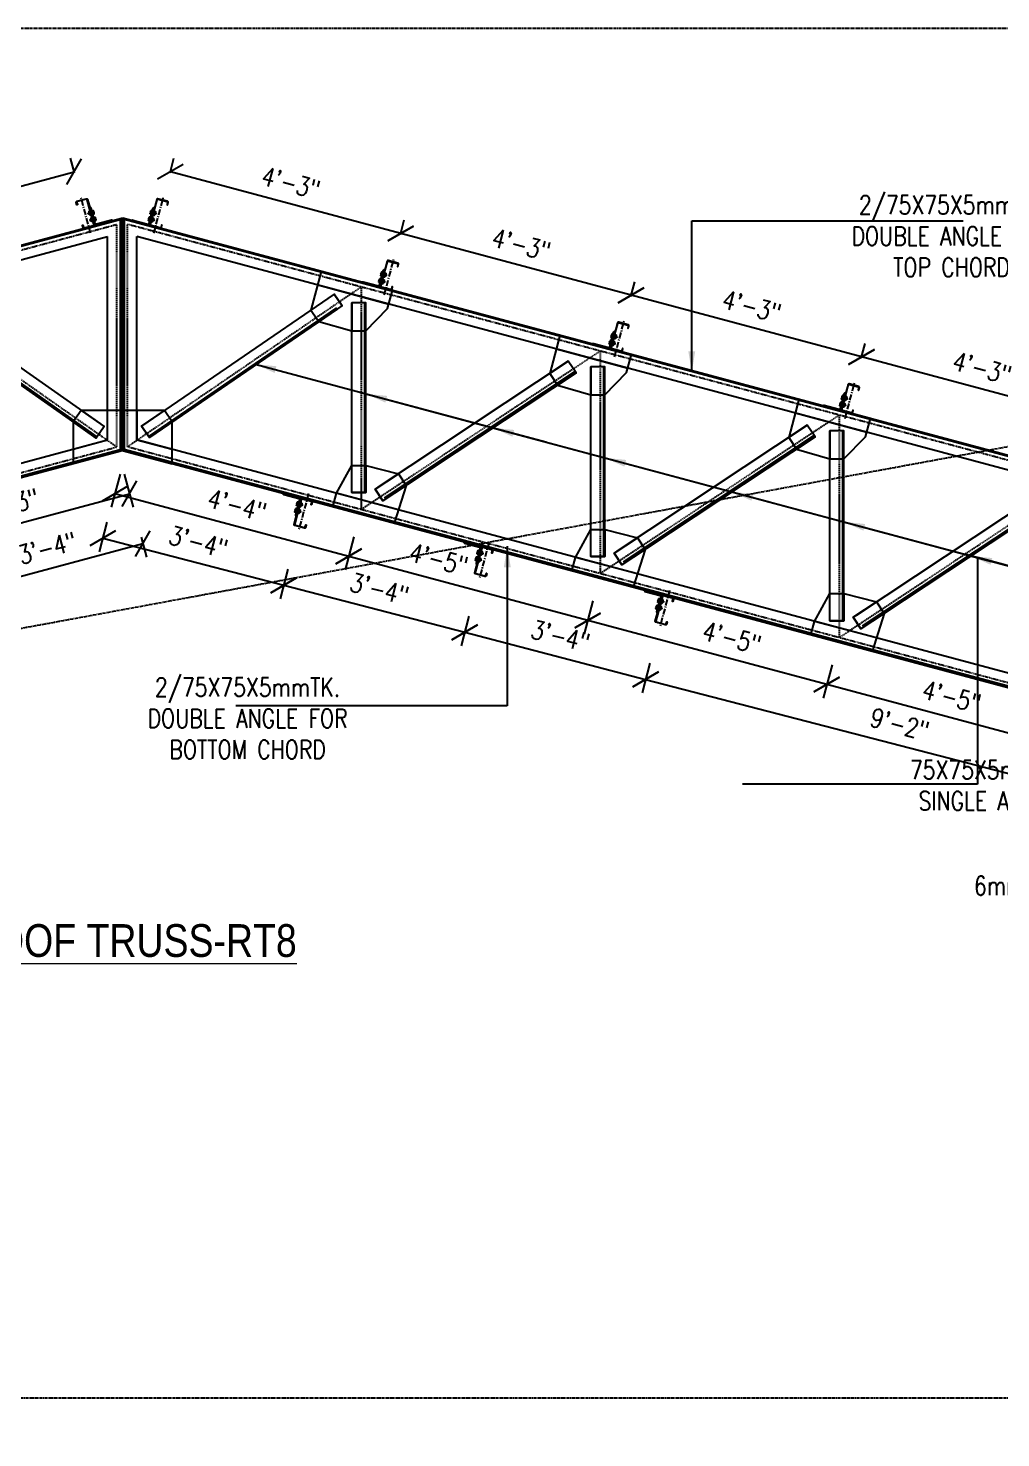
# Model space of a CAD drawing. Extents: x -95606 to 113309, y -42160 to -940.
# Drawn here: x 104659.6 to 104867.7, y -20082.2 to -19780.6 of the extents above; entities that cross this region are included whole.
import ezdxf

# ---------------------------------------------------------------- set-up
doc = ezdxf.new("R2010")
doc.units = 0
doc.header["$LTSCALE"] = 0.02
doc.header["$MEASUREMENT"] = 0
doc.header["$PDMODE"] = 3
doc.header["$PDSIZE"] = -2
for name, pattern in [('CENTER', [50.8, 31.75, -6.35, 6.35, -6.35]), ('CENTERX2', [101.6, 63.5, -12.7, 12.7, -12.7]), ('DASHEDX2', [1.5, 1, -0.5])]:
    doc.linetypes.add(name, pattern=pattern)
doc.layers.get('0').update_dxf_attribs({"linetype": 'CONTINUOUS'})
doc.layers.get('DEFPOINTS').update_dxf_attribs({"linetype": 'CONTINUOUS'})
for name, color, linetype in [('5T', 4, 'CONTINUOUS'), ('A-C PURLIN', 1, 'CONTINUOUS'), ('A-GRID', 7, 'CENTERX2'), ('A-OL', 2, 'CONTINUOUS'), ('A-WELD', 6, 'CONTINUOUS'), ('dimentions', 8, 'CONTINUOUS'), ('EXLINE', 33, 'CONTINUOUS'), ('G-GRID', 7, 'CENTERX2'), ('GUSSET', 1, 'CONTINUOUS'), ('OL', 2, 'CONTINUOUS'), ('S-DIM', 7, 'CONTINUOUS'), ('S-TXT', 2, 'CONTINUOUS'), ('TEX', 2, 'CONTINUOUS')]:
    doc.layers.add(name, color=color, linetype=linetype)
doc.layers.add('Layer4', color=4, linetype='CONTINUOUS', lineweight=25)
doc.styles.add('ROMANC', font='romanc.shx')
doc.styles.add('style9', font='romans.shx', dxfattribs={"width": 0.8, "height": 4})
doc.dimstyles.new('TEXT-14', dxfattribs={"dimtxt": 4, "dimasz": 4.5, "dimexe": 3, "dimexo": 6, "dimgap": 2, "dimtad": 1, "dimdec": 0, "dimrnd": 0.5, "dimzin": 1, "dimdsep": 46, "dimlunit": 4, "dimtxsty": 'style9', "dimblk": 'OBLIQUE', "dimcen": 72.09, "dimclrd": 1, "dimclre": 1, "dimclrt": 2, "dimadec": 0, "dimazin": 0, "dimtfac": 1, "dimtdec": 0, "dimtofl": 0, "dimtmove": 0, "dimatfit": 3, "dimfxl": 1, "dimfrac": 2, "dimtolj": 1, "dimtzin": 0, "dimlwd": -1, "dimarcsym": 0})

# ---------------------------------------------------------------- blocks, each defined once
blk = doc.blocks.new('A BOLT')
at = {"layer": 'GUSSET'}
h = blk.add_hatch(dxfattribs=at)
h.set_pattern_fill('LINE', color=8, scale=12.375, angle=107, style=0)
h.set_pattern_definition([(286.416, (-3737.1646, 76954.9778), (1.483816784, 0.437161318), [])])
edge = h.paths.add_edge_path()
edge.add_line((7, -1.2), (11.8, 0.3))
edge.add_ellipse((11.2, 2.4), major_axis=(1.59, 1.59), ratio=1, start_angle=241.416, end_angle=331.416)
edge.add_line((13.3, 3.1), (13.1, 3.8))
edge.add_line((13.1, 3.8), (12.9, 4.6))
edge.add_ellipse((10.7, 3.9), major_axis=(1.59, 1.59), ratio=1, start_angle=331.416, end_angle=421.416)
edge.add_line((10.1, 6.1), (7.5, 5.3))
edge.add_line((7.5, 5.3), (5.3, 4.7))
edge.add_ellipse((5.9, 2.5), major_axis=(1.59, 1.59), ratio=1, start_angle=331.416, end_angle=421.416, ccw=False)
edge.add_line((8, 3.1), (8.3, 2.4))
edge.add_line((8.3, 2.4), (8.5, 1.6))
edge.add_ellipse((6.3, 1), major_axis=(1.59, 1.59), ratio=1, start_angle=241.416, end_angle=331.416, ccw=False)
at = {"layer": 'A-GRID'}
blk.add_line((15.8, 4.6), (-20.1, -5.9), dxfattribs=at)
at = {"layer": 'A-OL', "color": 1, "linetype": 'DASHEDX2'}
for p, q in [((-12.7, 8.6), (-11.9, 8.9)), ((-2.5, 11.6), (-3.3, 11.4)), ((-6, -14.1), (-5.2, -13.8)), ((4.2, -11.1), (3.3, -11.4))]:
    blk.add_line(p, q, dxfattribs=at)
at = {"layer": 'A-OL', "color": 1}
for p, q in [((-5.2, -13.8), (-11.9, 8.9)), ((3.3, -11.4), (-3.3, 11.4))]:
    blk.add_line(p, q, dxfattribs=at)
at = {"layer": 'OL'}
for p, q in [((-12.7, 8.6), (-6, -14.1)), ((-2.5, 11.6), (4.2, -11.1)), ((9.2, 5.8), (-0.1, 3.1))]:
    blk.add_line(p, q, dxfattribs=at)
for points in [[(-12.3, 7), (-16.9, 5.6, 0.414214), (-18.5, 2.8), (-18.1, 1.6)], [(-10.2, 0.2), (-14.9, -1.2, -0.414214), (-17.7, 0.3), (-18.1, 1.6)], [(-2, 10), (2.7, 11.3, -0.414214), (5.5, 9.8), (5.9, 8.6)], [(0, 3.1), (4.7, 4.5, 0.414214), (6.2, 7.3), (5.9, 8.6)], [(8.3, 2.4), (8, 3.1, 0.414214), (5.3, 4.7), (2.7, 3.9)], [(8.3, 2.4), (8.5, 1.6, -0.414214), (7, -1.2), (2.9, -2.4)], [(13.1, 3.8), (13.3, 3.1, -0.414214), (11.8, 0.3), (4.5, -1.9)], [(13.1, 3.8), (12.9, 4.6, 0.414214), (10.1, 6.1), (4.6, 4.5)], [(-16.8, -4.9), (-17, -4.2, -0.414214), (-15.5, -1.4), (-12.9, -0.6)], [(-16.8, -4.9), (-16.5, -5.7, 0.414214), (-13.7, -7.2), (-9.7, -6)], [(-8.5, -5.7), (-13.2, -7.1, 0.414214), (-14.7, -9.9), (-14.4, -11.1)], [(-6.5, -12.5), (-11.2, -13.9, -0.414214), (-14, -12.4), (-14.4, -11.1)], [(1.8, -2.7), (6.4, -1.3, -0.414214), (9.2, -2.8), (9.6, -4.1)], [(3.8, -9.5), (8.4, -8.2, 0.414214), (10, -5.4), (9.6, -4.1)]]:
    blk.add_lwpolyline(points, format="xyb", dxfattribs=at)
for points in [[(-0.9, 2.9), (-9.4, 0.4)], [(8.2, 5.5), (7.8, 5.4), (-0.1, 3.1)], [(-7.7, -5.3), (0.8, -2.8)]]:
    blk.add_lwpolyline(points, dxfattribs=at)
blk = doc.blocks.new('RT8-LIP')
at = {"layer": 'A-C PURLIN'}
h = blk.add_hatch(dxfattribs=at)
h.set_pattern_fill('STEEL', color=256, scale=8, angle=16.708, style=0)
h.set_pattern_definition([(61.708, (-15390.126, -58951.48), (-22.365806, 12.038718), []), (61.708, (-15393.777, -58939.315), (-22.365806, 12.038718), [])])
h.paths.add_polyline_path([(-50.1, 64.3), (-69.8, 129.9, -0.414214), (-66.4, 136.1), (-19.5, 150.2, -0.414214), (-13.3, 146.9), (-10.3, 136.8, 0.490314), (-8.8, 136.3, 0.490314), (-7.9, 137.5), (-11.6, 150, 0.414214), (-17.8, 153.3), (-69.6, 137.8, 0.414214), (-72.9, 131.6), (-52.5, 63.6), (-32.1, -4.4, 0.414214), (-25.9, -7.8), (25.9, 7.8, 0.414214), (29.2, 14), (25.5, 26.4, 0.490314), (24, 27, 0.490314), (23.1, 25.7), (26.1, 15.7, -0.414214), (22.7, 9.4), (-24.2, -4.6, -0.414214), (-30.4, -1.3)])
h = blk.add_hatch(dxfattribs=at)
h.set_pattern_fill('STEEL', color=256, scale=11, angle=106.708, style=0)
h.set_pattern_definition([(151.708, (-15373.637, -58962.002), (-16.553237, -30.752983), []), (151.708, (-15390.362, -58967.023), (-16.553237, -30.752983), [])])
h.paths.add_polyline_path([(-60.7, 86.2, 0.414214), (-64.1, 80), (-39.6, -1.4, -0.414214), (-43, -7.7), (-124.4, -32.1, 0.414214), (-127.7, -38.3), (-31.9, -9.6)])
for points in [[(24.2, 27.1), (23.7, 27, 0.414214), (23.1, 25.7), (26.1, 15.7, -0.414214), (22.7, 9.4), (-24.2, -4.6, -0.414214), (-30.4, -1.3), (-50.1, 64.3), (-69.8, 129.9, -0.414214), (-66.4, 136.1), (-19.5, 150.2, -0.414214), (-13.3, 146.9), (-10.3, 136.8, 0.414214), (-9, 136.2), (-8.5, 136.3, 0.414214), (-7.9, 137.5), (-11.6, 150, 0.414214), (-17.8, 153.3), (-69.6, 137.8, 0.414214), (-72.9, 131.6), (-52.5, 63.6), (-32.1, -4.4, 0.414214), (-25.9, -7.8), (25.9, 7.8, 0.414214), (29.2, 14), (25.5, 26.4, 0.414214)], [(-60.7, 86.2), (-31.9, -9.6), (-127.7, -38.3), (-127.7, -38.3, -0.414214), (-124.4, -32.1), (-43, -7.7, 0.414214), (-39.6, -1.4), (-64.1, 80, -0.414214), (-60.7, 86.2)]]:
    blk.add_lwpolyline(points, format="xyb", close=True, dxfattribs=at)
blk = doc.blocks.new('A$C7F18320F')
at = {"layer": 'A-C PURLIN', "xscale": 0.03999999999769976, "yscale": 0.03999999999769976, "zscale": 0.03999999999769976, "rotation": 357.2919999998659}
blk.add_blockref('RT8-LIP', (1.29, 0.32), dxfattribs=at)
at = {"layer": 'A-WELD', "xscale": 0.03999999999769976, "yscale": 0.03999999999769976, "zscale": 0.03999999999769976, "rotation": 357.2919999998659}
for p in [(-0.54, 2.81), (-0.18, 1.36)]:
    blk.add_blockref('A BOLT', p, dxfattribs=at)
blk = doc.blocks.new('_Oblique')
at = {"color": 0, "linetype": 'ByBlock', "lineweight": -2}
blk.add_line((-0.5, -0.5), (0.5, 0.5), dxfattribs=at)
blk = doc.blocks.new('*D80')
at = {"layer": 'DEFPOINTS', "color": 0, "lineweight": -2, "transparency": 16777216}
for p in [(104669.41, -19811.31), (104671.03, -19817.36), (104621.74, -19830.57)]:
    blk.add_point(p, dxfattribs=at)
at = {"layer": 'dimentions', "color": 1, "lineweight": -2, "transparency": 16777216}
for p, q in [((104669.47, -19811.56), (104668.63, -19808.42)), ((104620.18, -19824.77), (104619.34, -19821.62))]:
    blk.add_line(p, q, dxfattribs=at)
at = {"layer": 'dimentions', "color": 1, "transparency": 16777216}
blk.add_line((104620.12, -19824.52), (104669.41, -19811.31), dxfattribs=at)
at = {"layer": 'dimentions', "color": 1, "transparency": 16777216, "xscale": 4.5, "yscale": 4.5, "zscale": 4.5}
for p, rotation in [((104669.41, -19811.31), 14.9999697905649), ((104620.12, -19824.52), 194.9999697905649)]:
    blk.add_blockref('_Oblique', p, dxfattribs=dict(at, rotation=rotation))
at = {"layer": 'dimentions', "color": 2, "transparency": 16777216, "insert": (104643.63, -19813.69), "char_height": 4, "attachment_point": 5, "rotation": 15, "style": 'style9'}
blk.add_mtext('\\A1;4\'-3"', dxfattribs=at)
blk = doc.blocks.new('*D96')
at = {"layer": 'DEFPOINTS', "color": 0, "lineweight": -2, "transparency": 16777216}
for p in [(104678.58, -19870.18), (104681.26, -19880.19), (104629.5, -19883.33)]:
    blk.add_point(p, dxfattribs=at)
at = {"layer": 'dimentions', "color": 1, "lineweight": -2, "transparency": 16777216}
for p, q in [((104680.14, -19875.98), (104682.04, -19883.09)), ((104631.05, -19889.13), (104632.96, -19896.24))]:
    blk.add_line(p, q, dxfattribs=at)
at = {"layer": 'dimentions', "color": 1, "transparency": 16777216}
blk.add_line((104632.18, -19893.34), (104681.26, -19880.19), dxfattribs=at)
at = {"layer": 'dimentions', "color": 1, "transparency": 16777216, "xscale": 4.5, "yscale": 4.5, "zscale": 4.5}
for p, rotation in [((104681.26, -19880.19), 15.00000000000136), ((104632.18, -19893.34), 195.0000000000014)]:
    blk.add_blockref('_Oblique', p, dxfattribs=dict(at, rotation=rotation))
at = {"layer": 'dimentions', "color": 2, "transparency": 16777216, "insert": (104655.59, -19882.53), "char_height": 4, "attachment_point": 5, "rotation": 15, "style": 'style9'}
blk.add_mtext('\\A1;4\'-3"', dxfattribs=at)
blk = doc.blocks.new('*D97')
at = {"layer": 'DEFPOINTS', "color": 0, "lineweight": -2, "transparency": 16777216}
for p in [(104682.2, -19883.7), (104684.12, -19890.87), (104643.57, -19894.05)]:
    blk.add_point(p, dxfattribs=at)
at = {"layer": 'dimentions', "color": 1, "transparency": 16777216}
blk.add_line((104645.49, -19901.22), (104684.12, -19890.87), dxfattribs=at)
at = {"layer": 'dimentions', "color": 1, "lineweight": -2, "transparency": 16777216}
for p, q in [((104683.76, -19889.5), (104684.9, -19893.77)), ((104645.12, -19899.85), (104646.26, -19904.12))]:
    blk.add_line(p, q, dxfattribs=at)
at = {"layer": 'dimentions', "color": 1, "transparency": 16777216, "xscale": 4.5, "yscale": 4.5, "zscale": 4.5}
for p, rotation in [((104684.12, -19890.87), 14.99999999954969), ((104645.49, -19901.22), 194.9999999995497)]:
    blk.add_blockref('_Oblique', p, dxfattribs=dict(at, rotation=rotation))
at = {"layer": 'dimentions', "color": 2, "transparency": 16777216, "insert": (104663.67, -19891.81), "char_height": 4, "attachment_point": 5, "rotation": 15, "style": 'style9'}
blk.add_mtext('\\A1;3\'-4"', dxfattribs=at)
blk = doc.blocks.new('*D107')
at = {"layer": 'DEFPOINTS', "color": 0, "lineweight": -2, "transparency": 16777216}
for p in [(104837.88, -19850.94), (104836.26, -19856.99), (104885.56, -19870.2)]:
    blk.add_point(p, dxfattribs=at)
at = {"layer": 'dimentions', "color": 1, "lineweight": -2, "transparency": 16777216}
for p, q in [((104837.82, -19851.19), (104838.66, -19848.04)), ((104887.11, -19864.4), (104887.96, -19861.25))]:
    blk.add_line(p, q, dxfattribs=at)
at = {"layer": 'dimentions', "color": 1, "transparency": 16777216}
blk.add_line((104887.18, -19864.15), (104837.88, -19850.94), dxfattribs=at)
at = {"layer": 'dimentions', "color": 1, "transparency": 16777216, "xscale": 4.5, "yscale": 4.5, "zscale": 4.5}
for p, rotation in [((104837.88, -19850.94), 165.000000000033), ((104887.18, -19864.15), 345.000000000033)]:
    blk.add_blockref('_Oblique', p, dxfattribs=dict(at, rotation=rotation))
at = {"layer": 'dimentions', "color": 2, "transparency": 16777216, "insert": (104863.67, -19853.31), "char_height": 4, "attachment_point": 5, "rotation": 345, "style": 'style9'}
blk.add_mtext('\\A1;4\'-3"', dxfattribs=at)
blk = doc.blocks.new('*D108')
at = {"layer": 'DEFPOINTS', "color": 0, "lineweight": -2, "transparency": 16777216}
for p in [(104788.58, -19837.73), (104786.96, -19843.77), (104836.26, -19856.99)]:
    blk.add_point(p, dxfattribs=at)
at = {"layer": 'dimentions', "color": 1, "lineweight": -2, "transparency": 16777216}
for p, q in [((104788.51, -19837.98), (104789.35, -19834.83)), ((104837.82, -19851.19), (104838.66, -19848.04))]:
    blk.add_line(p, q, dxfattribs=at)
at = {"layer": 'dimentions', "color": 1, "transparency": 16777216}
blk.add_line((104837.88, -19850.94), (104788.58, -19837.73), dxfattribs=at)
at = {"layer": 'dimentions', "color": 1, "transparency": 16777216, "xscale": 4.5, "yscale": 4.5, "zscale": 4.5}
for p, rotation in [((104788.58, -19837.73), 164.9999698006111), ((104837.88, -19850.94), 344.9999698006111)]:
    blk.add_blockref('_Oblique', p, dxfattribs=dict(at, rotation=rotation))
at = {"layer": 'dimentions', "color": 2, "transparency": 16777216, "insert": (104814.36, -19840.1), "char_height": 4, "attachment_point": 5, "rotation": 345, "style": 'style9'}
blk.add_mtext('\\A1;4\'-3"', dxfattribs=at)
blk = doc.blocks.new('*D109')
at = {"layer": 'DEFPOINTS', "color": 0, "lineweight": -2, "transparency": 16777216}
for p in [(104739.29, -19824.52), (104737.67, -19830.57), (104786.96, -19843.77)]:
    blk.add_point(p, dxfattribs=at)
at = {"layer": 'dimentions', "color": 1, "lineweight": -2, "transparency": 16777216}
for p, q in [((104739.22, -19824.77), (104740.06, -19821.62)), ((104788.51, -19837.98), (104789.35, -19834.83))]:
    blk.add_line(p, q, dxfattribs=at)
at = {"layer": 'dimentions', "color": 1, "transparency": 16777216}
blk.add_line((104788.58, -19837.73), (104739.29, -19824.52), dxfattribs=at)
at = {"layer": 'dimentions', "color": 1, "transparency": 16777216, "xscale": 4.5, "yscale": 4.5, "zscale": 4.5}
for p, rotation in [((104739.29, -19824.52), 165.0000302094351), ((104788.58, -19837.73), 345.0000302094351)]:
    blk.add_blockref('_Oblique', p, dxfattribs=dict(at, rotation=rotation))
at = {"layer": 'dimentions', "color": 2, "transparency": 16777216, "insert": (104765.07, -19826.89), "char_height": 4, "attachment_point": 5, "rotation": 345, "style": 'style9'}
blk.add_mtext('\\A1;4\'-3"', dxfattribs=at)
blk = doc.blocks.new('*D110')
at = {"layer": 'DEFPOINTS', "color": 0, "lineweight": -2, "transparency": 16777216}
for p in [(104690, -19811.32), (104688.38, -19817.36), (104737.67, -19830.57)]:
    blk.add_point(p, dxfattribs=at)
at = {"layer": 'dimentions', "color": 1, "lineweight": -2, "transparency": 16777216}
for p, q in [((104689.93, -19811.56), (104690.77, -19808.42)), ((104739.22, -19824.77), (104740.06, -19821.62))]:
    blk.add_line(p, q, dxfattribs=at)
at = {"layer": 'dimentions', "color": 1, "transparency": 16777216}
blk.add_line((104739.29, -19824.52), (104690, -19811.32), dxfattribs=at)
at = {"layer": 'dimentions', "color": 1, "transparency": 16777216, "xscale": 4.5, "yscale": 4.5, "zscale": 4.5}
for p, rotation in [((104690, -19811.32), 165.0000302094351), ((104739.29, -19824.52), 345.0000302094351)]:
    blk.add_blockref('_Oblique', p, dxfattribs=dict(at, rotation=rotation))
at = {"layer": 'dimentions', "color": 2, "transparency": 16777216, "insert": (104715.78, -19813.69), "char_height": 4, "attachment_point": 5, "rotation": 345, "style": 'style9'}
blk.add_mtext('\\A1;4\'-3"', dxfattribs=at)
blk = doc.blocks.new('*D113')
at = {"layer": 'DEFPOINTS', "color": 0, "lineweight": -2, "transparency": 16777216}
for p in [(104833.13, -19910.99), (104830.45, -19921), (104884.27, -19924.7)]:
    blk.add_point(p, dxfattribs=at)
at = {"layer": 'dimentions', "color": 1, "lineweight": -2, "transparency": 16777216}
for p, q in [((104831.58, -19916.79), (104829.67, -19923.9)), ((104882.72, -19930.49), (104880.82, -19937.61))]:
    blk.add_line(p, q, dxfattribs=at)
at = {"layer": 'dimentions', "color": 1, "transparency": 16777216}
blk.add_line((104881.59, -19934.71), (104830.45, -19921), dxfattribs=at)
at = {"layer": 'dimentions', "color": 1, "transparency": 16777216, "xscale": 4.5, "yscale": 4.5, "zscale": 4.5}
for p, rotation in [((104830.45, -19921), 164.9991799510078), ((104881.59, -19934.71), 344.9991799510078)]:
    blk.add_blockref('_Oblique', p, dxfattribs=dict(at, rotation=rotation))
at = {"layer": 'dimentions', "color": 2, "transparency": 16777216, "insert": (104857.15, -19923.62), "char_height": 4, "attachment_point": 5, "rotation": 344.9992, "style": 'style9'}
blk.add_mtext('\\A1;4\'-5"', dxfattribs=at)
blk = doc.blocks.new('*D114')
at = {"layer": 'DEFPOINTS', "color": 0, "lineweight": -2, "transparency": 16777216}
for p in [(104781.99, -19897.29), (104779.31, -19907.3), (104833.13, -19910.99)]:
    blk.add_point(p, dxfattribs=at)
at = {"layer": 'dimentions', "color": 1, "lineweight": -2, "transparency": 16777216}
for p, q in [((104780.43, -19903.09), (104778.53, -19910.2)), ((104831.58, -19916.79), (104829.67, -19923.9))]:
    blk.add_line(p, q, dxfattribs=at)
at = {"layer": 'dimentions', "color": 1, "transparency": 16777216}
blk.add_line((104830.45, -19921), (104779.31, -19907.3), dxfattribs=at)
at = {"layer": 'dimentions', "color": 1, "transparency": 16777216, "xscale": 4.5, "yscale": 4.5, "zscale": 4.5}
for p, rotation in [((104779.31, -19907.3), 165.0008208707217), ((104830.45, -19921), 345.0008208707217)]:
    blk.add_blockref('_Oblique', p, dxfattribs=dict(at, rotation=rotation))
at = {"layer": 'dimentions', "color": 2, "transparency": 16777216, "insert": (104810.13, -19911.02), "char_height": 4, "attachment_point": 5, "rotation": 345.0008, "style": 'style9'}
blk.add_mtext('\\A1;4\'-5"', dxfattribs=at)
blk = doc.blocks.new('*D115')
at = {"layer": 'DEFPOINTS', "color": 0, "lineweight": -2, "transparency": 16777216}
for p in [(104730.84, -19883.59), (104728.16, -19893.6), (104781.99, -19897.29)]:
    blk.add_point(p, dxfattribs=at)
at = {"layer": 'dimentions', "color": 1, "lineweight": -2, "transparency": 16777216}
for p, q in [((104729.29, -19889.38), (104727.39, -19896.49)), ((104780.43, -19903.09), (104778.53, -19910.2))]:
    blk.add_line(p, q, dxfattribs=at)
at = {"layer": 'dimentions', "color": 1, "transparency": 16777216}
blk.add_line((104779.31, -19907.3), (104728.16, -19893.6), dxfattribs=at)
at = {"layer": 'dimentions', "color": 1, "transparency": 16777216, "xscale": 4.5, "yscale": 4.5, "zscale": 4.5}
for p, rotation in [((104728.16, -19893.6), 164.9999999999989), ((104779.31, -19907.3), 344.9999999999989)]:
    blk.add_blockref('_Oblique', p, dxfattribs=dict(at, rotation=rotation))
at = {"layer": 'dimentions', "color": 2, "transparency": 16777216, "insert": (104747.38, -19894.21), "char_height": 4, "attachment_point": 5, "rotation": 345, "style": 'style9'}
blk.add_mtext('\\A1;4\'-5"', dxfattribs=at)
blk = doc.blocks.new('*D116')
at = {"layer": 'DEFPOINTS', "color": 0, "lineweight": -2, "transparency": 16777216}
for p in [(104680.82, -19870.18), (104678.14, -19880.19), (104730.84, -19883.59)]:
    blk.add_point(p, dxfattribs=at)
at = {"layer": 'dimentions', "color": 1, "lineweight": -2, "transparency": 16777216}
for p, q in [((104679.27, -19875.98), (104677.36, -19883.09)), ((104729.29, -19889.38), (104727.39, -19896.49))]:
    blk.add_line(p, q, dxfattribs=at)
at = {"layer": 'dimentions', "color": 1, "transparency": 16777216}
blk.add_line((104728.16, -19893.59), (104678.14, -19880.19), dxfattribs=at)
at = {"layer": 'dimentions', "color": 1, "transparency": 16777216, "xscale": 4.5, "yscale": 4.5, "zscale": 4.5}
for p, rotation in [((104678.14, -19880.19), 165.0008877613607), ((104728.16, -19893.59), 345.0008877613607)]:
    blk.add_blockref('_Oblique', p, dxfattribs=dict(at, rotation=rotation))
at = {"layer": 'dimentions', "color": 2, "transparency": 16777216, "insert": (104704.28, -19882.66), "char_height": 4, "attachment_point": 5, "rotation": 345.0009, "style": 'style9'}
blk.add_mtext('\\A1;4\'-4"', dxfattribs=at)
blk = doc.blocks.new('*D123')
at = {"layer": 'DEFPOINTS', "color": 0, "lineweight": -2, "transparency": 16777216}
for p in [(104677.95, -19880.45), (104716.66, -19890.51), (104714.26, -19899.78)]:
    blk.add_point(p, dxfattribs=at)
at = {"layer": 'dimentions', "color": 1, "lineweight": -2, "transparency": 16777216}
for p, q in [((104676.44, -19886.26), (104674.78, -19892.63)), ((104715.16, -19896.32), (104713.5, -19902.69))]:
    blk.add_line(p, q, dxfattribs=at)
at = {"layer": 'dimentions', "color": 1, "transparency": 16777216}
blk.add_line((104675.54, -19889.72), (104714.26, -19899.78), dxfattribs=at)
at = {"layer": 'dimentions', "color": 1, "transparency": 16777216, "xscale": 4.5, "yscale": 4.5, "zscale": 4.5}
for p, rotation in [((104675.54, -19889.72), 165.4361405656283), ((104714.26, -19899.78), 345.4361405656282)]:
    blk.add_blockref('_Oblique', p, dxfattribs=dict(at, rotation=rotation))
at = {"layer": 'dimentions', "color": 2, "transparency": 16777216, "insert": (104696, -19890.51), "char_height": 4, "attachment_point": 5, "rotation": 345.4361, "style": 'style9'}
blk.add_mtext('\\A1;3\'-4"', dxfattribs=at)
blk = doc.blocks.new('*D124')
at = {"layer": 'DEFPOINTS', "color": 0, "lineweight": -2, "transparency": 16777216}
for p in [(104716.66, -19890.51), (104755.38, -19900.57), (104752.98, -19909.84)]:
    blk.add_point(p, dxfattribs=at)
at = {"layer": 'dimentions', "color": 1, "lineweight": -2, "transparency": 16777216}
for p, q in [((104715.16, -19896.32), (104713.5, -19902.69)), ((104753.87, -19906.38), (104752.22, -19912.74))]:
    blk.add_line(p, q, dxfattribs=at)
at = {"layer": 'dimentions', "color": 1, "transparency": 16777216}
blk.add_line((104714.26, -19899.78), (104752.98, -19909.84), dxfattribs=at)
at = {"layer": 'dimentions', "color": 1, "transparency": 16777216, "xscale": 4.5, "yscale": 4.5, "zscale": 4.5}
for p, rotation in [((104714.26, -19899.78), 165.4361405656283), ((104752.98, -19909.84), 345.4361405656282)]:
    blk.add_blockref('_Oblique', p, dxfattribs=dict(at, rotation=rotation))
at = {"layer": 'dimentions', "color": 2, "transparency": 16777216, "insert": (104734.72, -19900.57), "char_height": 4, "attachment_point": 5, "rotation": 345.4361, "style": 'style9'}
blk.add_mtext('\\A1;3\'-4"', dxfattribs=at)
blk = doc.blocks.new('*D125')
at = {"layer": 'DEFPOINTS', "color": 0, "lineweight": -2, "transparency": 16777216}
for p in [(104755.38, -19900.57), (104794.1, -19910.63), (104791.69, -19919.9)]:
    blk.add_point(p, dxfattribs=at)
at = {"layer": 'dimentions', "color": 1, "lineweight": -2, "transparency": 16777216}
for p, q in [((104753.87, -19906.38), (104752.22, -19912.74)), ((104792.59, -19916.44), (104790.94, -19922.8))]:
    blk.add_line(p, q, dxfattribs=at)
at = {"layer": 'dimentions', "color": 1, "transparency": 16777216}
blk.add_line((104752.98, -19909.84), (104791.69, -19919.9), dxfattribs=at)
at = {"layer": 'dimentions', "color": 1, "transparency": 16777216, "xscale": 4.5, "yscale": 4.5, "zscale": 4.5}
for p, rotation in [((104752.98, -19909.84), 165.4361405656283), ((104791.69, -19919.9), 345.4361405656282)]:
    blk.add_blockref('_Oblique', p, dxfattribs=dict(at, rotation=rotation))
at = {"layer": 'dimentions', "color": 2, "transparency": 16777216, "insert": (104773.44, -19910.63), "char_height": 4, "attachment_point": 5, "rotation": 345.4361, "style": 'style9'}
blk.add_mtext('\\A1;3\'-4"', dxfattribs=at)
blk = doc.blocks.new('*D126')
at = {"layer": 'DEFPOINTS', "color": 0, "lineweight": -2, "transparency": 16777216}
for p in [(104794.1, -19910.63), (104900.57, -19938.29), (104898.16, -19947.56)]:
    blk.add_point(p, dxfattribs=at)
at = {"layer": 'dimentions', "color": 1, "lineweight": -2, "transparency": 16777216}
for p, q in [((104792.59, -19916.44), (104790.94, -19922.8)), ((104899.06, -19944.1), (104897.4, -19950.46))]:
    blk.add_line(p, q, dxfattribs=at)
at = {"layer": 'dimentions', "color": 1, "transparency": 16777216}
blk.add_line((104791.69, -19919.9), (104898.16, -19947.56), dxfattribs=at)
at = {"layer": 'dimentions', "color": 1, "transparency": 16777216, "xscale": 4.5, "yscale": 4.5, "zscale": 4.5}
for p, rotation in [((104791.69, -19919.9), 165.436140565629), ((104898.16, -19947.56), 345.436140565629)]:
    blk.add_blockref('_Oblique', p, dxfattribs=dict(at, rotation=rotation))
at = {"layer": 'dimentions', "color": 2, "transparency": 16777216, "insert": (104846.03, -19929.49), "char_height": 4, "attachment_point": 5, "rotation": 345.4361, "style": 'style9'}
blk.add_mtext('\\A1;9\'-2"', dxfattribs=at)

msp = doc.modelspace()

# ---------------------------------------------------------------- linework, layer by layer
at = {"layer": 'A-GRID'}
for p, q in [((104672.936, -19824.458), (104670.904, -19816.872)), ((104686.465, -19824.459), (104688.498, -19816.873)), ((104735.764, -19837.669), (104737.796, -19830.083)), ((104785.054, -19850.876), (104787.086, -19843.291)), ((104834.36, -19864.088), (104836.393, -19856.502)), ((104719.556, -19880.175), (104717.524, -19887.761)), ((104758.193, -19890.528), (104756.161, -19898.114)), ((104796.83, -19900.881), (104794.798, -19908.467))]:
    msp.add_line(p, q, dxfattribs=at)
at = {"layer": 'G-GRID', "color": 8, "ltscale": 0.1}
for p, q in [((104025.702, -19997.498), (104678.581, -19822.559)), ((104678.581, -19870.182), (104678.581, -19822.559)), ((105088.849, -19931.89), (104680.821, -19822.559)), ((104680.821, -19870.182), (104680.821, -19822.559)), ((104629.499, -19835.711), (104678.581, -19870.182)), ((104730.844, -19835.965), (104680.819, -19870.183)), ((104730.844, -19835.964), (104730.844, -19883.587)), ((104781.988, -19849.669), (104730.844, -19883.587)), ((104781.988, -19849.667), (104781.988, -19897.29)), ((104833.131, -19863.372), (104781.988, -19897.29)), ((104833.131, -19863.371), (104833.131, -19910.994)), ((104089.595, -20028), (104678.581, -19870.182)), ((105088.849, -19979.513), (104680.821, -19870.182)), ((104884.275, -19877.076), (104833.131, -19910.994))]:
    msp.add_line(p, q, dxfattribs=at)
at = {"layer": 'Layer4'}
for p, q in [((104721.523, -19835.536), (104736.74, -19839.614)), ((104772.572, -19849.215), (104787.883, -19853.317)), ((104823.715, -19862.92), (104839.027, -19867.022)), ((104738.805, -19883.649), (104725.554, -19880.099)), ((104789.948, -19897.352), (104776.697, -19893.802)), ((104841.092, -19911.056), (104827.841, -19907.506))]:
    msp.add_line(p, q, dxfattribs=at)
for points in [[(104721.78, -19843.377), (104726.732, -19839.99), (104725.038, -19837.513), (104720.086, -19840.901)], [(104731.844, -19845.339), (104731.844, -19839.338), (104728.844, -19839.338), (104728.844, -19845.339)], [(104772.831, -19856.942), (104776.8, -19854.31), (104775.142, -19851.81), (104771.171, -19854.443)], [(104782.988, -19859.042), (104782.988, -19853.041), (104779.988, -19853.041), (104779.988, -19859.042)], [(104670.938, -19862.357), (104675.847, -19865.806), (104674.113, -19868.273), (104669.172, -19864.803)], [(104669.172, -19870.633), (104676.581, -19868.648), (104676.581, -19862.358)], [(104682.819, -19862.358), (104682.819, -19868.648), (104690.41, -19870.682)], [(104682.821, -19862.358), (104682.821, -19868.648), (104690.41, -19870.681)], [(104690.41, -19864.834), (104685.514, -19868.183), (104683.821, -19865.706), (104688.716, -19862.358)], [(104823.974, -19870.645), (104827.943, -19868.013), (104826.285, -19865.513), (104822.314, -19868.146)], [(104834.131, -19872.746), (104834.131, -19866.745), (104831.131, -19866.745), (104831.131, -19872.746)], [(104731.844, -19874.152), (104731.844, -19879.945), (104728.844, -19879.945), (104728.844, -19874.152)], [(104740.47, -19878.403), (104735.469, -19881.719), (104733.811, -19879.219), (104738.812, -19875.903)], [(104782.988, -19887.855), (104782.988, -19893.648), (104779.988, -19893.648), (104779.988, -19887.855)], [(104791.613, -19892.106), (104786.613, -19895.422), (104784.955, -19892.922), (104789.955, -19889.606)], [(104834.131, -19901.559), (104834.131, -19907.352), (104831.131, -19907.352), (104831.131, -19901.559)], [(104842.757, -19905.81), (104837.756, -19909.126), (104836.098, -19906.626), (104841.099, -19903.31)]]:
    msp.add_lwpolyline(points, dxfattribs=at)
at = {"layer": 'S-DIM', "color": 2}
for p, q in [((104088.595, -19979.61), (104679.581, -19821.256)), ((105088.849, -19930.855), (104679.821, -19821.256)), ((104088.594, -19982.716), (104676.581, -19825.166)), ((105088.849, -19933.961), (104682.821, -19825.166)), ((104725.038, -19837.513), (104683.821, -19865.706)), ((104725.038, -19837.513), (104726.732, -19839.99)), ((104725.723, -19840.68), (104685.514, -19868.183)), ((104775.142, -19851.81), (104734.433, -19878.807)), ((104776.8, -19854.31), (104735.469, -19881.719)), ((104683.821, -19865.706), (104685.514, -19868.183)), ((104685.514, -19868.183), (104683.821, -19865.706)), ((104826.285, -19865.513), (104785.577, -19892.51)), ((104091.595, -20025.394), (104676.581, -19868.648)), ((105088.849, -19977.442), (104682.821, -19868.648)), ((104827.943, -19868.013), (104786.613, -19895.422)), ((104088.595, -20029.304), (104679.702, -19870.917)), ((105088.849, -19980.548), (104679.702, -19870.918)), ((104733.811, -19879.219), (104735.469, -19881.719)), ((104735.469, -19881.719), (104733.811, -19879.219)), ((104877.429, -19879.216), (104836.72, -19906.214)), ((104879.087, -19881.717), (104837.756, -19909.126)), ((104784.955, -19892.922), (104786.613, -19895.422)), ((104786.613, -19895.422), (104784.955, -19892.922)), ((104836.098, -19906.626), (104837.756, -19909.126)), ((104837.756, -19909.126), (104836.098, -19906.626))]:
    msp.add_line(p, q, dxfattribs=at)
at = {"layer": 'S-DIM', "color": 1}
for p, q in [((104088.595, -19979.817), (104679.261, -19821.549)), ((104679.261, -19821.549), (104679.261, -19870.704)), ((105088.849, -19931.062), (104680.141, -19821.549)), ((104680.141, -19821.549), (104680.141, -19870.704)), ((104633.486, -19839.347), (104674.298, -19868.01)), ((104731.524, -19839.338), (104731.524, -19879.945)), ((104725.542, -19840.416), (104685.334, -19867.918)), ((104776.623, -19854.043), (104735.756, -19881.146)), ((104782.668, -19853.041), (104782.668, -19893.648)), ((104833.811, -19866.745), (104833.811, -19907.352)), ((104827.766, -19867.746), (104786.899, -19894.849)), ((104088.915, -20028.887), (104679.261, -19870.704)), ((105088.849, -19980.217), (104680.141, -19870.704)), ((104878.91, -19881.45), (104838.043, -19908.552))]:
    msp.add_line(p, q, dxfattribs=at)
at = {"layer": 'S-DIM', "color": 3, "linetype": 'Continuous'}
for points in [[(104722.3, -19832.639), (104720.086, -19840.901), (104721.78, -19843.377), (104728.844, -19845.339), (104731.844, -19845.339), (104736.481, -19840.579), (104737.516, -19836.716), (104722.3, -19832.639)], [(104773.348, -19846.317), (104771.171, -19854.443), (104772.831, -19856.942), (104779.988, -19859.043), (104782.988, -19859.043), (104787.625, -19854.283), (104788.66, -19850.42), (104773.348, -19846.317)], [(104824.492, -19860.022), (104822.314, -19868.148), (104823.974, -19870.647), (104831.131, -19872.748), (104834.131, -19872.748), (104838.768, -19867.988), (104839.803, -19864.125), (104824.492, -19860.022)], [(104740.47, -19878.403), (104737.896, -19886.512), (104724.777, -19882.996), (104725.554, -19880.099), (104728.844, -19874.152), (104731.844, -19874.152), (104738.812, -19875.903), (104740.47, -19878.403)], [(104791.613, -19892.107), (104789.04, -19900.215), (104775.921, -19896.699), (104776.697, -19893.802), (104779.988, -19887.856), (104782.988, -19887.856), (104789.955, -19889.607), (104791.613, -19892.107)], [(104842.757, -19905.811), (104840.183, -19913.919), (104827.064, -19910.403), (104827.841, -19907.506), (104831.131, -19901.559), (104834.131, -19901.56), (104841.099, -19903.311), (104842.757, -19905.811)]]:
    msp.add_lwpolyline(points, dxfattribs=at)
msp.add_lwpolyline([(104669.172, -19873.739), (104679.702, -19870.918), (104690.41, -19873.787), (104690.41, -19864.834), (104688.716, -19862.358), (104670.938, -19862.358), (104669.172, -19864.804)], close=True, dxfattribs=at)
at = {"layer": 'S-TXT', "color": 5, "linetype": 'CENTER', "lineweight": -2}
msp.add_line((105355.57, -19780.599), (103131.986, -20190.049), dxfattribs=at)
at = {"layer": 'S-TXT'}
for p, q in [((104679.581, -19870.949), (104679.581, -19821.256)), ((104679.821, -19870.95), (104679.821, -19821.256)), ((104676.581, -19868.648), (104676.581, -19825.166)), ((104682.821, -19868.648), (104682.821, -19825.166)), ((104633.297, -19839.608), (104674.113, -19868.273)), ((104635.064, -19837.162), (104675.05, -19865.245)), ((104728.844, -19879.945), (104728.844, -19839.338)), ((104731.844, -19839.338), (104728.844, -19839.338)), ((104731.844, -19879.945), (104731.844, -19839.338)), ((104779.988, -19893.648), (104779.988, -19853.041)), ((104782.988, -19853.041), (104779.988, -19853.041)), ((104782.988, -19893.648), (104782.988, -19853.041)), ((104675.847, -19865.806), (104674.113, -19868.273)), ((104831.131, -19907.352), (104831.131, -19866.745)), ((104834.131, -19866.745), (104831.131, -19866.745)), ((104834.131, -19907.352), (104834.131, -19866.745)), ((104728.844, -19879.945), (104731.844, -19879.945)), ((104779.988, -19893.648), (104782.988, -19893.648)), ((104831.131, -19907.352), (104834.131, -19907.352))]:
    msp.add_line(p, q, dxfattribs=at)
at = {"layer": 'S-TXT', "color": 5, "linetype": 'CENTER', "lineweight": -2}
msp.add_lwpolyline([(103911.075, -19780.599), (105355.57, -19780.599), (105355.57, -20073.694), (103911.075, -20073.694)], close=True, dxfattribs=at)
at = {"layer": 'TEX', "linetype": 'DASHEDX2', "lineweight": -2}
msp.add_line((104679.581, -19821.256), (104679.821, -19821.256), dxfattribs=at)
at = {"layer": 'TEX', "lineweight": -2}
msp.add_lwpolyline([(104722.3, -19832.639), (104720.086, -19840.901), (104721.78, -19843.377)], dxfattribs=at)

# ---------------------------------------------------------------- block references
at = {"ltscale": 44}
for p, xscale, yscale, zscale, rotation in [((104673.848, -19822.792), -0.9833464483156201, 0.983346448316297, 0.9833464483155909, 29.00000000113411), ((104685.553, -19822.792), 0.9833464483156201, 0.9833464483156201, 0.9833464483156201, 330.9999999988659), ((104734.852, -19836.003), 0.9833464483156201, 0.9833464483156201, 0.9833464483156201, 330.9999999988659), ((104784.142, -19849.21), 0.9833464483156201, 0.9833464483156201, 0.9833464483156201, 330.9999999988659), ((104833.448, -19862.421), 0.9833464483156201, 0.9833464483156201, 0.9833464483156201, 330.9999999988659), ((104717.934, -19881.162), -0.9833464483156208, 0.9833464483156207, 0.9833464483156207, 178.9999999990045), ((104756.571, -19891.515), -0.9833464483156208, 0.9833464483156207, 0.9833464483156207, 178.9999999990045), ((104795.208, -19901.868), -0.9833464483156208, 0.9833464483156208, 0.9833464483156208, 178.9999999990045)]:
    msp.add_blockref('A$C7F18320F', p, dxfattribs=dict(at, xscale=xscale, yscale=yscale, zscale=zscale, rotation=rotation))

# ---------------------------------------------------------------- texts
at = {"layer": '5T', "lineweight": 9, "insert": (104681.856, -19972.277), "char_height": 7, "width": 126.09722, "attachment_point": 2, "style": 'ROMANC'}
msp.add_mtext('{\\fSwis721 Cn BT|b0|i0|c0|p34;\\LROOF TRUSS-RT8}', dxfattribs=at)
at = {"layer": 'dimentions', "color": 2, "char_height": 4, "attachment_point": 5, "style": 'style9'}
for s, insert in [('2/75X75X5mmTK. \\PDOUBLE ANGLE FOR\\PTOP CHORD', (104857.135, -19825.065)), ('2/75X75X5mmTK. \\PDOUBLE ANGLE FOR\\PBOTTOM CHORD', (104706.527, -19928.248)), ('75X75X5mmTK. \\PSINGLE ANGLE', (104865.161, -19942.569)), ('6mmTK.GUSSET PLATE \\P6mm TK. WELD', (104886.082, -19967.376))]:
    msp.add_mtext_dynamic_manual_height_columns(s, width=104.19387, gutter_width=16, heights=[0], dxfattribs=dict(at, insert=insert))

# ---------------------------------------------------------------- dimensions: what is measured, and where the dimension line sits
at = {"layer": 'dimentions'}
for p1, p2, distance, picture, middle in [((104621.735, -19830.566), (104671.025, -19817.359), 6.258, '*D80', (104643.627, -19813.686)), ((104737.667, -19830.567), (104688.376, -19817.36), -6.258, '*D110', (104715.775, -19813.687)), ((104786.957, -19843.774), (104737.667, -19830.567), -6.258, '*D109', (104765.065, -19826.894)), ((104836.263, -19856.986), (104786.957, -19843.774), -6.258, '*D108', (104814.364, -19840.104)), ((104885.562, -19870.196), (104836.263, -19856.986), -6.258, '*D107', (104863.666, -19853.314)), ((104629.499, -19883.333), (104678.582, -19870.182), -10.361, '*D96', (104655.589, -19882.534)), ((104730.844, -19883.586), (104680.819, -19870.183), 10.361, '*D116', (104704.284, -19882.661)), ((104677.947, -19880.455), (104716.665, -19890.514), -9.576, '*D123', (104696, -19890.512)), ((104643.567, -19894.053), (104682.204, -19883.7), -7.422, '*D97', (104663.672, -19891.814)), ((104716.665, -19890.514), (104755.383, -19900.573), -9.576, '*D124', (104734.718, -19900.571)), ((104755.383, -19900.573), (104794.101, -19910.632), -9.576, '*D125', (104773.436, -19910.63)), ((104794.101, -19910.632), (104900.566, -19938.293), -9.576, '*D126', (104846.027, -19929.49)), ((104884.275, -19924.698), (104833.131, -19910.993), 10.363, '*D113', (104857.155, -19923.624))]:
    dim = msp.add_aligned_dim(p1=p1, p2=p2, distance=distance, dimstyle='TEXT-14', override={"dimfxl": 0.18}, dxfattribs=at)
    dim.commit()
    dim.dimension.update_dxf_attribs({"geometry": picture, "text_midpoint": middle})
for base, p1, p2, angle, picture, middle in [((104728.162, -19893.595), (104781.988, -19897.29), (104730.844, -19883.586), 165, '*D115', (104746.242, -19898.439)), ((104779.306, -19907.299), (104833.131, -19910.993), (104781.988, -19897.29), 165.00082, '*D114', (104808.996, -19915.254))]:
    dim = msp.add_linear_dim(base=base, p1=p1, p2=p2, angle=angle, dimstyle='TEXT-14', override={"dimfxl": 0.18}, dxfattribs=at)
    dim.commit()
    dim.dimension.update_dxf_attribs({"geometry": picture, "text_midpoint": middle, "dimtype": 161})

# ---------------------------------------------------------------- leaders
at = {"layer": 'EXLINE'}
for points, override in [([(104801.567, -19854.214), (104801.567, -19821.777), (104859.661, -19821.777)], {"dimgap": 2, "dimtad": 0}), ([(104708.166, -19852.468), (104770.329, -19869.125)], {"dimtad": 0}), ([(104731.844, -19858.813), (104794.691, -19875.653)], {"dimtad": 0}), ([(104759.027, -19866.096), (104818.385, -19882.001)], {"dimtad": 0}), ([(104782.988, -19872.517), (104842.771, -19888.536)], {"dimtad": 0}), ([(104810.17, -19879.8), (104865.718, -19894.684)], {"dimtad": 0}), ([(104834.131, -19886.22), (104886.672, -19900.299)], {"dimtad": 0}), ([(104762.095, -19891.404), (104762.095, -19925.533), (104704, -19925.533)], {"dimgap": 2, "dimtad": 0}), ([(105062.031, -19947.286), (104862.679, -19893.87), (104862.679, -19942.352), (104812.43, -19942.352)], {"dimtad": 0}), ([(104882.275, -19899.12), (104859.947, -19893.138)], {"dimtad": 0}), ([(104861.313, -19893.504), (104899.718, -19903.794)], {"dimtad": 0})]:
    msp.add_leader(points, dimstyle='TEXT-14', override=override, dxfattribs=at)

doc.saveas('drawing.dxf')
